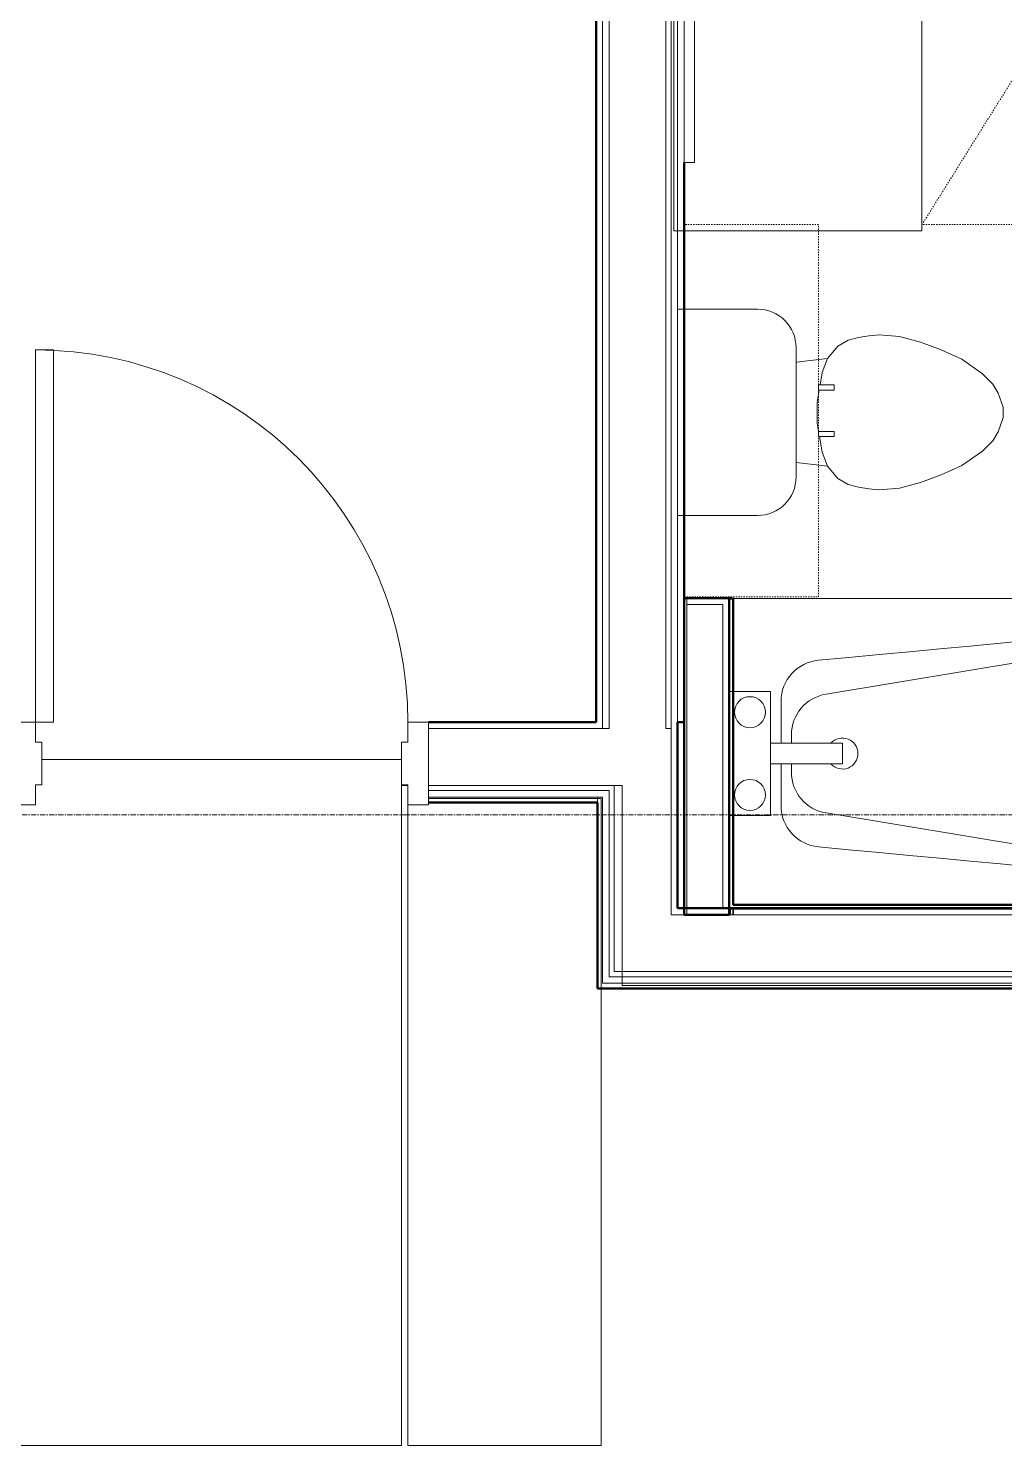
# Model space of a CAD drawing. Header units: inches. Extents: x -4235 to -464, y 9767 to 12344.
# Drawn here: x -3263.5 to -3169.1, y 10406.2 to 10543.3 of the extents above; entities that cross this region are included whole.
import ezdxf

# ---------------------------------------------------------------- set-up
doc = ezdxf.new("R2010")
doc.units = ezdxf.units.IN
doc.header["$MEASUREMENT"] = 0
doc.linetypes.add('Dash', pattern=[0.25, 0.125, -0.125])
doc.linetypes.add('Grid Line 1_2_', pattern=[0.875, 0.5, -0.125, 0.125, -0.125])
for name, color, linetype, lineweight in [('0-1', 7, 'Continuous', 5), ('0-2', 254, 'Continuous', 9), ('0-3', 7, 'Continuous', 9), ('A-DOOR-1', 7, 'Continuous', 9), ('A-DOOR-2', 130, 'Continuous', 20), ('A-DOOR-FRAM-1', 130, 'Continuous', 20), ('A-FLOR-2', 254, 'Continuous', 9), ('A-FLOR-3', 7, 'Continuous', 9), ('A-FLOR-4', 192, 'Continuous', 9), ('A-GENM-HDLN-1', 7, 'Dash', 9), ('A-WALL-1', 250, 'Continuous', 50), ('A-WALL-2', 50, 'Continuous', 13), ('A-WALL-3', 10, 'Continuous', 9), ('A-WALL-4', 254, 'Continuous', 9), ('A-WALL-5', 7, 'Continuous', 9), ('I-WALL-1', 250, 'Continuous', 50), ('I-WALL-2', 10, 'Continuous', 9), ('I-WALL-3', 254, 'Continuous', 9), ('P-SANR-FIXT-1', 7, 'Continuous', 9), ('P-SANR-FIXT-2', 10, 'Continuous', 9), ('P-SANR-FIXT-3', 254, 'Continuous', 9), ('Q-CASE-1', 10, 'Continuous', 9), ('Q-CASE-2', 254, 'Continuous', 9), ('Q-CASE-3', 7, 'Continuous', 9), ('Q-CASE-4', 7, 'Dash', 9), ('S-GRID-1', 1, 'Grid Line 1_2_', 9)]:
    doc.layers.add(name, color=color, linetype=linetype, lineweight=lineweight)

# ---------------------------------------------------------------- blocks, each defined once
blk = doc.blocks.new('Toilet-Domestic-3D - Toilet-Domestic-3D-V141-BACKGROUND - 2ND FLOOR')
at = {"layer": 'P-SANR-FIXT-1'}
for p, q in [((-3.74, 10), (-2.74, 11)), ((-2.74, 11), (-1.87, 11.5)), ((-1.87, 11.5), (-0.5, 12)), ((-0.5, 12), (0.5, 12)), ((0.5, 12), (1.87, 11.5)), ((1.87, 11.5), (2.74, 11)), ((2.74, 11), (3.74, 10)), ((-5.13, 8), (-3.74, 10)), ((3.74, 10), (5.13, 8)), ((-6.06, 6), (-5.13, 8)), ((5.13, 8), (6.06, 6)), ((-6.79, 4), (-6.06, 6)), ((6.06, 6), (6.79, 4)), ((-7.33, 1.99), (-6.79, 4)), ((6.79, 4), (7.33, 1.99)), ((-7.5, 0), (-7.33, 1.99)), ((7.33, 1.99), (7.5, 0)), ((-7.41, -1), (-7.5, 0)), ((-7.24, -2), (-7.41, -1)), ((7.41, -1), (7.24, -2)), ((7.5, 0), (7.41, -1)), ((-6.97, -3), (-7.24, -2)), ((7.24, -2), (6.97, -3)), ((-6.4, -4), (-6.97, -3)), ((-5.21, -5), (-6.4, -4)), ((6.4, -4), (5.21, -5)), ((6.97, -3), (6.4, -4)), ((-3.84, -5.5), (-5.21, -5)), ((-4.86, -8.02), (-5.21, -5)), ((5.21, -5), (3.84, -5.5)), ((4.86, -8.02), (5.21, -5)), ((-2.65, -5.71), (-3.84, -5.5)), ((-1, -6), (-2.16, -5.8)), ((1, -6), (-1, -6)), ((1.85, -5.85), (1, -6)), ((3.84, -5.5), (2.34, -5.76)), ((6.25, -8.02), (-6.25, -8.02)), ((-9.98, -11.75), (-9.98, -18.85)), ((9.98, -18.85), (9.98, -11.75))]:
    blk.add_line(p, q, dxfattribs=at)
for centre, start, end in [((-6.25, -11.75), 90, 180), ((6.25, -11.75), 0, 90)]:
    blk.add_arc(centre, 3.73, start, end, dxfattribs=at)
at = {"layer": 'P-SANR-FIXT-2'}
blk.add_line((-9.98, -19.48), (9.98, -19.48), dxfattribs=at)
at = {"layer": 'P-SANR-FIXT-3'}
for p, q in [((-9.98, -18.85), (-9.98, -19.48)), ((9.98, -19.48), (9.98, -18.85))]:
    blk.add_line(p, q, dxfattribs=at)
blk = doc.blocks.new('Bath Vanity - Bath Vanity 60_-V142-BACKGROUND - 2ND FLOOR')
at = {"layer": 'Q-CASE-2'}
for p, q in [((30.74, 0), (-29.26, 0)), ((-29.26, 0), (-29.26, -1)), ((30.74, -1), (30.74, 0))]:
    blk.add_line(p, q, dxfattribs=at)
at = {"layer": 'Q-CASE-3'}
for p, q in [((-29.26, -1), (-29.26, -24)), ((30.74, -24), (30.74, -1)), ((-29.26, -24), (30.74, -24))]:
    blk.add_line(p, q, dxfattribs=at)
blk = doc.blocks.new('Bath Tub - Maestro - 60_x30_-V132-BACKGROUND - 2ND FLOOR')
at = {"layer": 'P-SANR-FIXT-1'}
for p, q in [((59.62, 0), (0.37, 0)), ((35, -3.5), (51, -3.5)), ((35, -5), (35, -3.5)), ((35, -5), (9.35, -9.26)), ((43, -5), (35, -5)), ((4, -9), (0.37, -9)), ((4, -14), (4, -9)), ((57, -9.5), (57, -20.5)), ((5, -14), (5, -9.96)), ((49, -19), (49, -11)), ((6, -13.2), (6, -14)), ((4, -16), (4, -14)), ((4, -14), (10.94, -14)), ((10.94, -16), (10.94, -14)), ((4, -21), (4, -16)), ((10.94, -16), (4, -16)), ((5, -20.04), (5, -16)), ((6, -16), (6, -16.8)), ((0.37, -21), (4, -21)), ((9.35, -20.74), (35, -25)), ((35, -25), (35, -26.5)), ((35, -25), (43, -25)), ((51, -26.5), (35, -26.5))]:
    blk.add_line(p, q, dxfattribs=at)
at = {"layer": 'P-SANR-FIXT-1', "flags": 128}
for points in [[(8.63, -5.97), (11.56, -5.7), (14.49, -5.42), (17.42, -5.15), (20.35, -4.87), (23.28, -4.6), (26.21, -4.32), (29.14, -4.05), (32.07, -3.77), (35, -3.5)], [(35, -26.5), (32.07, -26.23), (29.14, -25.95), (26.21, -25.68), (23.28, -25.4), (20.35, -25.13), (17.42, -24.85), (14.49, -24.58), (11.56, -24.3), (8.63, -24.03)]]:
    blk.add_lwpolyline(points, dxfattribs=at)
at = {"layer": 'P-SANR-FIXT-1'}
for centre, radius, start, end in [((51, -9.5), 6, 0, 90), ((43, -11), 6, 360, 90), ((9, -9.96), 4, 95.3558, 180), ((2, -11), 1.5, 0, 180), ((10, -13.2), 4, 99.4223, 180), ((2, -11), 1.5, 180, 360), ((10.94, -15), 1.5, 0, 137.9289), ((10.94, -15), 1.5, 222.0711, 360), ((2, -19), 1.5, 0, 180), ((10, -16.8), 4, 180, 260.5777), ((2, -19), 1.5, 180, 360), ((43, -19), 6, 270, 0), ((9, -20.04), 4, 180, 264.6442), ((51, -20.5), 6, 270, 0)]:
    blk.add_arc(centre, radius, start, end, dxfattribs=at)
at = {"layer": 'P-SANR-FIXT-2'}
for p, q in [((0, 0), (0, -9)), ((60, -29.97), (60, 0)), ((0, -9), (0, -21)), ((0, -9), (0, -21)), ((0, -21), (0, -29.97)), ((0, -30), (60, -30))]:
    blk.add_line(p, q, dxfattribs=at)
at = {"layer": 'P-SANR-FIXT-3'}
for p, q in [((0.37, 0), (0, 0)), ((60, 0), (59.62, 0)), ((0.37, -9), (0, -9)), ((0, -21), (0.37, -21))]:
    blk.add_line(p, q, dxfattribs=at)
blk = doc.blocks.new('ADA Clearances - 30_x48_-V133-BACKGROUND - 2ND FLOOR')
at = {"layer": 'A-GENM-HDLN-1'}
for p, q in [((15, 24), (-15, -24)), ((-15, 24), (15, -24)), ((-15, 24), (15, 24)), ((15, 24), (15, -24)), ((15, -24), (-15, -24))]:
    blk.add_line(p, q, dxfattribs=at)
blk = doc.blocks.new('BATHROOM MIRROR - BATHROOM MIRROR 48_-3124766-BACKGROUND - 2ND FLOOR')
at = {"layer": 'Q-CASE-1'}
blk.add_line((21.74, 24), (-20.26, 24), dxfattribs=at)
at = {"layer": 'Q-CASE-3'}
for p, q in [((24.74, 24), (-23.26, 24)), ((-23.26, 23), (-23.26, 24)), ((24.74, 24), (24.74, 23)), ((-23.26, 23), (24.74, 23))]:
    blk.add_line(p, q, dxfattribs=at)
blk = doc.blocks.new('300 Series Wall Hung Cabinet_326 - 36_-2909952-BACKGROUND - 2ND FLOOR')
at = {"layer": 'Q-CASE-3'}
for p, q in [((-2.5, -13.19), (-2.01, -13.19)), ((-2.5, -13.19), (-2.5, -14.69)), ((-2.01, -14.69), (-2.01, -13.19)), ((2, -13.19), (2.49, -13.19)), ((2, -13.19), (2, -14.69)), ((2.49, -14.69), (2.49, -13.19)), ((-2.5, -14.69), (-2.01, -14.69)), ((2, -14.69), (2.49, -14.69))]:
    blk.add_line(p, q, dxfattribs=at)
at = {"layer": 'Q-CASE-4'}
for p, q in [((18, -0.19), (-18, -0.19)), ((-18, -0.19), (-18, -13.19)), ((18, -13.19), (18, -0.19)), ((-18, -13.19), (18, -13.19))]:
    blk.add_line(p, q, dxfattribs=at)
blk = doc.blocks.new('Basic Wall _ INT - W4FØF - INT - _5_8 GYP - 2X4 WOOD_BATT__ - ___-3084696-BACKGROUND - 2ND FLOOR')
at = {"layer": 'A-WALL-3'}
for p, q in [((-3195.7, 10458.13), (-3195.7, 10457.54)), ((-3195.35, 10457.54), (-3195.35, 10458.13)), ((-3195.7, 10457.54), (-3195.67, 10457.54)), ((-3195.66, 10457.54), (-3195.7, 10457.54)), ((-3195.57, 10457.54), (-3195.66, 10457.54)), ((-3195.4, 10457.54), (-3195.57, 10457.54)), ((-3195.56, 10457.54), (-3195.5, 10457.54)), ((-3195.49, 10457.54), (-3195.35, 10457.54)), ((-3195.29, 10457.54), (-3195.4, 10457.54)), ((-3195.35, 10457.54), (-3195.29, 10457.54))]:
    blk.add_line(p, q, dxfattribs=at)
at = {"layer": 'A-WALL-4'}
for p, q in [((-3195.67, 10488.16), (-3195.7, 10488.16)), ((-3195.5, 10488.16), (-3195.56, 10488.16)), ((-3195.35, 10488.16), (-3195.49, 10488.16)), ((-3195.29, 10488.16), (-3195.35, 10488.16)), ((-3195.57, 10457.54), (-3195.57, 10458.13)), ((-3195.29, 10457.54), (-3195.29, 10458.13))]:
    blk.add_line(p, q, dxfattribs=at)
at = {"layer": 'A-WALL-5'}
for p, q in [((-3195.7, 10488.16), (-3195.66, 10488.16)), ((-3195.66, 10488.16), (-3195.57, 10488.16)), ((-3195.57, 10488.16), (-3195.29, 10488.16))]:
    blk.add_line(p, q, dxfattribs=at)
blk = doc.blocks.new('CTR - 1st Phase - Unit Layouts_rvt-1-BACKGROUND - 2ND FLOOR')
at = {"layer": 'A-WALL-1'}
for p, q in [((-3200.07, 10488.16), (-3200.07, 10457.54)), ((-3199.82, 10488.16), (-3200.07, 10488.16)), ((-3196.32, 10488.16), (-3199.82, 10488.16)), ((-3195.7, 10488.16), (-3196.32, 10488.16)), ((-3195.7, 10457.54), (-3195.7, 10488.16)), ((-3195.7, 10488.13), (-3195.7, 10458.51)), ((-3195.32, 10488.13), (-3195.7, 10488.13)), ((-3195.32, 10458.51), (-3195.32, 10488.13)), ((-3195.7, 10458.51), (-3195.7, 10458.13)), ((-3195.7, 10458.13), (-3135.7, 10458.13)), ((-3136.07, 10458.51), (-3195.32, 10458.51)), ((-3200.07, 10457.54), (-3199.82, 10457.54)), ((-3199.82, 10457.54), (-3196.32, 10457.54)), ((-3196.32, 10457.54), (-3195.7, 10457.54))]:
    blk.add_line(p, q, dxfattribs=at)
at = {"layer": 'A-WALL-2'}
for p, q in [((-3199.82, 10487.54), (-3199.82, 10488.16)), ((-3199.82, 10487.54), (-3199.82, 10488.16)), ((-3199.82, 10458.16), (-3199.82, 10487.54)), ((-3196.32, 10487.54), (-3199.82, 10487.54)), ((-3196.32, 10458.16), (-3196.32, 10487.54)), ((-3199.82, 10457.54), (-3199.82, 10458.16)), ((-3199.82, 10458.16), (-3196.32, 10458.16)), ((-3199.82, 10457.54), (-3199.82, 10458.16))]:
    blk.add_line(p, q, dxfattribs=at)
at = {"layer": 'A-WALL-3'}
for p, q in [((-3200.07, 10488.16), (-3200.07, 10476.16)), ((-3195.7, 10488.13), (-3195.7, 10479.13)), ((-3195.7, 10479.13), (-3195.7, 10467.13)), ((-3195.7, 10467.13), (-3195.7, 10458.51)), ((-3200.07, 10458.16), (-3200.07, 10457.54)), ((-3195.7, 10458.16), (-3195.7, 10458.51)), ((-3195.7, 10457.54), (-3195.7, 10458.13)), ((-3195.7, 10458.13), (-3135.7, 10458.13)), ((-3195.7, 10457.54), (-3200.07, 10457.54))]:
    blk.add_line(p, q, dxfattribs=at)
at = {"layer": 'A-WALL-4'}
for p, q in [((-3200.07, 10488.16), (-3195.7, 10488.16)), ((-3195.7, 10488.13), (-3195.32, 10488.13)), ((-3195.32, 10479.13), (-3195.32, 10488.13)), ((-3200.07, 10476.16), (-3200.07, 10458.16)), ((-3195.32, 10458.51), (-3195.32, 10467.13)), ((-3136.07, 10458.51), (-3195.32, 10458.51))]:
    blk.add_line(p, q, dxfattribs=at)
at = {"layer": '0-2'}
for name, p, rotation in [('Bath Vanity - Bath Vanity 60_-V142-BACKGROUND - 2ND FLOOR', (-3201.07, 10552.93), 89.99999999986643), ('BATHROOM MIRROR - BATHROOM MIRROR 48_-3124766-BACKGROUND - 2ND FLOOR', (-3176.07, 10553.55), 89.99999999989683), ('300 Series Wall Hung Cabinet_326 - 36_-2909952-BACKGROUND - 2ND FLOOR', (-3200.26, 10506.29), 89.9999999999676), ('Toilet-Domestic-3D - Toilet-Domestic-3D-V141-BACKGROUND - 2ND FLOOR', (-3181.22, 10506.13), 269.9999999999432)]:
    blk.add_blockref(name, p, dxfattribs=dict(at, rotation=rotation))
for name, p in [('ADA Clearances - 30_x48_-V133-BACKGROUND - 2ND FLOOR', (-3162.07, 10548.29)), ('Basic Wall _ INT - W4FØF - INT - _5_8 GYP - 2X4 WOOD_BATT__ - ___-3084696-BACKGROUND - 2ND FLOOR', (0, 0)), ('Bath Tub - Maestro - 60_x30_-V132-BACKGROUND - 2ND FLOOR', (-3195.7, 10488.13))]:
    blk.add_blockref(name, p, dxfattribs=at)
blk = doc.blocks.new('HOLLOW METAL - UNIT DOOR-2191980-BACKGROUND - 2ND FLOOR')
at = {"layer": 'A-DOOR-1'}
blk.add_arc((18, -4.125), 36, 180, 270, dxfattribs=at)
at = {"layer": 'A-DOOR-2'}
for p, q in [((16.25, -4.125), (18, -4.125)), ((16.25, -40.125), (16.25, -4.125)), ((18, -4.125), (18, -40.125)), ((18, -40.125), (16.25, -40.125))]:
    blk.add_line(p, q, dxfattribs=at)
at = {"layer": 'A-DOOR-FRAM-1'}
for p, q in [((-20, 3.875), (-18, 3.875)), ((-20, -4.125), (-20, 3.875)), ((-18, 3.875), (-18, 1.9375)), ((18, 3.875), (20, 3.875)), ((18, 1.9375), (18, 3.875)), ((20, 3.875), (20, -4.125)), ((-18, 1.9375), (-17.375, 1.9375)), ((-17.375, 1.9375), (-17.375, -2.1875)), ((17.375, 1.9375), (18, 1.9375)), ((17.375, -2.1875), (17.375, 1.9375)), ((-18, -2.1875), (-18, -4.125)), ((-17.375, -2.1875), (-18, -2.1875)), ((18, -2.1875), (17.375, -2.1875)), ((18, -4.125), (18, -2.1875)), ((-18, -4.125), (-20, -4.125)), ((20, -4.125), (18, -4.125))]:
    blk.add_line(p, q, dxfattribs=at)
blk = doc.blocks.new('CTR - 1st Phase - Common Walls_rvt-1-BACKGROUND - 2ND FLOOR')
at = {"layer": 'A-FLOR-2'}
for p, q in [((-3208.07, 10468.79), (-3224.77, 10468.79)), ((-3208.07, 10450.41), (-3208.07, 10468.79))]:
    blk.add_line(p, q, dxfattribs=at)
at = {"layer": 'A-FLOR-3'}
for p, q in [((-3227.4, 10472.54), (-3262.15, 10472.54)), ((-3227.4, 10406.19), (-3227.4, 10470.1)), ((-3226.77, 10468.16), (-3226.77, 10406.19)), ((-3208.07, 10406.19), (-3208.07, 10450.41)), ((-3266.05, 10406.19), (-3227.4, 10406.19)), ((-3226.77, 10406.19), (-3208.07, 10406.19))]:
    blk.add_line(p, q, dxfattribs=at)
at = {"layer": 'A-WALL-2'}
for p, q in [((-3207.95, 10843.14), (-3207.95, 10476.16)), ((-3207.32, 10843.14), (-3207.32, 10476.16)), ((-3201.82, 10843.14), (-3201.82, 10476.16)), ((-3201.32, 10843.14), (-3201.32, 10476.16)), ((-3200.7, 10843.14), (-3200.7, 10476.16)), ((-3207.95, 10475.54), (-3207.95, 10476.16)), ((-3207.32, 10475.54), (-3207.32, 10476.16)), ((-3201.82, 10475.54), (-3201.82, 10476.16)), ((-3201.32, 10475.54), (-3201.32, 10476.16)), ((-3224.77, 10475.54), (-3208.45, 10475.54)), ((-3208.45, 10475.54), (-3207.95, 10475.54)), ((-3207.32, 10475.54), (-3207.95, 10475.54)), ((-3201.32, 10475.54), (-3201.82, 10475.54)), ((-3201.32, 10457.54), (-3201.32, 10475.54)), ((-3224.77, 10470.04), (-3208.45, 10470.04)), ((-3224.77, 10469.54), (-3208.45, 10469.54)), ((-3224.77, 10468.91), (-3208.45, 10468.91)), ((-3208.45, 10470.04), (-3207.32, 10470.04)), ((-3208.45, 10469.54), (-3207.95, 10469.54)), ((-3208.45, 10468.41), (-3208.45, 10468.91)), ((-3208.45, 10468.91), (-3207.95, 10468.91)), ((-3207.95, 10469.54), (-3207.32, 10469.54)), ((-3207.95, 10450.91), (-3207.95, 10468.91)), ((-3207.32, 10470.04), (-3206.82, 10470.04)), ((-3207.32, 10451.54), (-3207.32, 10469.54)), ((-3206.82, 10452.04), (-3206.82, 10470.04)), ((-3200.7, 10457.54), (-3201.32, 10457.54)), ((-3091.5, 10457.54), (-3200.7, 10457.54)), ((-3206.82, 10451.54), (-3207.32, 10451.54)), ((-3201.32, 10452.04), (-3206.82, 10452.04)), ((-3200.7, 10451.54), (-3206.82, 10451.54)), ((-3200.7, 10452.04), (-3201.32, 10452.04)), ((-3091.5, 10452.04), (-3200.7, 10452.04)), ((-3091.5, 10451.54), (-3200.7, 10451.54)), ((-3207.32, 10450.91), (-3207.95, 10450.91)), ((-3200.7, 10450.91), (-3207.32, 10450.91)), ((-3091.5, 10450.91), (-3200.7, 10450.91))]:
    blk.add_line(p, q, dxfattribs=at)
at = {"layer": 'I-WALL-1'}
for p, q in [((-3208.57, 10843.14), (-3208.57, 10476.16)), ((-3200.07, 10476.16), (-3200.07, 10530.29)), ((-3208.57, 10476.16), (-3224.77, 10476.16)), ((-3200.7, 10476.16), (-3200.07, 10476.16)), ((-3200.7, 10458.16), (-3200.7, 10476.16)), ((-3224.77, 10468.41), (-3208.45, 10468.41)), ((-3208.45, 10468.41), (-3208.45, 10450.41)), ((-3091.5, 10458.16), (-3200.7, 10458.16)), ((-3208.45, 10450.41), (-3207.95, 10450.41)), ((-3207.95, 10450.41), (-3200.7, 10450.41)), ((-3200.7, 10450.41), (-3091.5, 10450.41))]:
    blk.add_line(p, q, dxfattribs=at)
at = {"layer": 'I-WALL-2'}
for p, q in [((-3200.07, 10476.16), (-3200.07, 10488.16)), ((-3224.77, 10468.79), (-3224.77, 10476.16)), ((-3199.82, 10458.16), (-3200.07, 10458.16)), ((-3196.32, 10458.16), (-3199.82, 10458.16)), ((-3195.7, 10458.16), (-3196.32, 10458.16))]:
    blk.add_line(p, q, dxfattribs=at)
at = {"layer": 'I-WALL-3'}
for p, q in [((-3208.57, 10809.23), (-3208.57, 10476.16)), ((-3200.07, 10516.11), (-3200.07, 10523.66)), ((-3200.07, 10488.16), (-3200.07, 10496.15)), ((-3208.57, 10476.16), (-3224.77, 10476.16)), ((-3200.07, 10476.16), (-3200.7, 10476.16)), ((-3200.7, 10458.16), (-3200.7, 10476.16)), ((-3200.07, 10458.16), (-3200.7, 10458.16)), ((-3200.7, 10450.41), (-3208.07, 10450.41)), ((-3200.7, 10450.41), (-3091.5, 10450.41))]:
    blk.add_line(p, q, dxfattribs=at)
at = {"layer": '0-3', "rotation": 180}
blk.add_blockref('HOLLOW METAL - UNIT DOOR-2191980-BACKGROUND - 2ND FLOOR', (-3244.77, 10472.04), dxfattribs=at)

msp = doc.modelspace()

# ---------------------------------------------------------------- linework, layer by layer
at = {"layer": 'A-FLOR-4'}
for p, q in [((-3227.4, 10470.04), (-3226.77, 10470.04)), ((-3206.07, 10470.04), (-3224.77, 10470.04)), ((-3206.82, 10452.04), (-3206.82, 10470.04)), ((-3206.07, 10470.04), (-3206.07, 10450.69)), ((-3085.37, 10452.04), (-3206.82, 10452.04)), ((-3206.07, 10450.69), (-3085.37, 10450.69))]:
    msp.add_line(p, q, dxfattribs=at)
at = {"layer": 'S-GRID-1'}
msp.add_line((-464.45, 10467.19), (-4185.7, 10467.19), dxfattribs=at)

# ---------------------------------------------------------------- block references
at = {"layer": '0-1'}
for name in ['CTR - 1st Phase - Unit Layouts_rvt-1-BACKGROUND - 2ND FLOOR', 'CTR - 1st Phase - Common Walls_rvt-1-BACKGROUND - 2ND FLOOR']:
    msp.add_blockref(name, (0, 0), dxfattribs=at)

doc.saveas('drawing.dxf')
